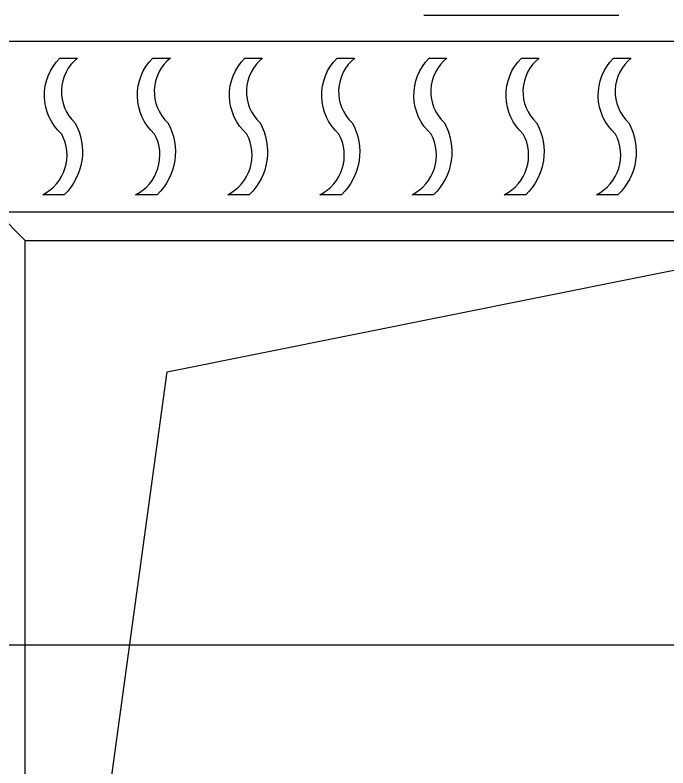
# Model space of a CAD drawing. Header units: metres. Extents: x -150 to 5859, y 346 to 5792.
# Drawn here: x 512 to 1660, y 2596 to 3919 of the extents above; entities that cross this region are included whole.
import ezdxf

# ---------------------------------------------------------------- set-up
doc = ezdxf.new("R2010")
doc.units = ezdxf.units.M
for name, color, linetype in [('3', 3, 'Continuous'), ('4', 4, 'Continuous'), ('7', 7, 'Continuous'), ('DIM', 3, 'Continuous'), ('TEXT', 3, 'Continuous')]:
    doc.layers.add(name, color=color, linetype=linetype)

msp = doc.modelspace()

# ---------------------------------------------------------------- linework, layer by layer
at = {"layer": '3'}
msp.add_lwpolyline([(530.1, 1472.94), (779.83, 3291.91), (1930.1, 3522.94)], dxfattribs=at)
at = {"layer": '4'}
msp.add_line((480.1, 3872.94), (1980.1, 3872.94), dxfattribs=at)
msp.add_lwpolyline([(530.1, 1472.94), (530.1, 3522.94), (1930.1, 3522.94), (1930.1, 1472.94)], dxfattribs=at)
at = {"layer": '7'}
msp.add_line((530.1, 3522.94), (480.1, 3572.94), dxfattribs=at)
for points in [[(622.37, 3842.94, 0.46), (617.8, 3729.33, -0.34), (598.88, 3602.94), (561.1, 3602.94, 0.42), (594.52, 3709.69, -0.43), (591.1, 3842.94), (621.1, 3842.94)], [(785.64, 3842.94, 0.46), (781.07, 3729.33, -0.34), (762.15, 3602.94), (724.37, 3602.94, 0.42), (757.79, 3709.69, -0.43), (754.37, 3842.94), (784.37, 3842.94)], [(947.64, 3842.94, 0.46), (943.07, 3729.33, -0.34), (924.15, 3602.94), (886.37, 3602.94, 0.42), (919.79, 3709.69, -0.43), (916.37, 3842.94), (946.37, 3842.94)], [(1109.64, 3842.94, 0.46), (1105.07, 3729.33, -0.34), (1086.15, 3602.94), (1048.37, 3602.94, 0.42), (1081.79, 3709.69, -0.43), (1078.37, 3842.94), (1108.37, 3842.94)], [(1271.64, 3842.94, 0.46), (1267.07, 3729.33, -0.34), (1248.15, 3602.94), (1210.37, 3602.94, 0.42), (1243.79, 3709.69, -0.43), (1240.37, 3842.94), (1270.37, 3842.94)], [(1433.64, 3842.94, 0.46), (1429.07, 3729.33, -0.34), (1410.15, 3602.94), (1372.37, 3602.94, 0.42), (1405.79, 3709.69, -0.43), (1402.37, 3842.94), (1432.37, 3842.94)], [(1595.64, 3842.94, 0.46), (1591.07, 3729.33, -0.34), (1572.15, 3602.94), (1534.37, 3602.94, 0.42), (1567.79, 3709.69, -0.43), (1564.37, 3842.94), (1594.37, 3842.94)]]:
    msp.add_lwpolyline(points, format="xyb", dxfattribs=at)
msp.add_lwpolyline([(480.1, 1472.94), (480.1, 3572.94), (1980.1, 3572.94), (1980.1, 1472.94)], dxfattribs=at)
at = {"layer": 'DIM'}
msp.add_line((35.58, 2812.59), (2515.8, 2812.59), dxfattribs=at)
at = {"layer": 'TEXT'}
msp.add_line((1230.93, 3918.62), (1573.78, 3918.62), dxfattribs=at)

doc.saveas('drawing.dxf')
